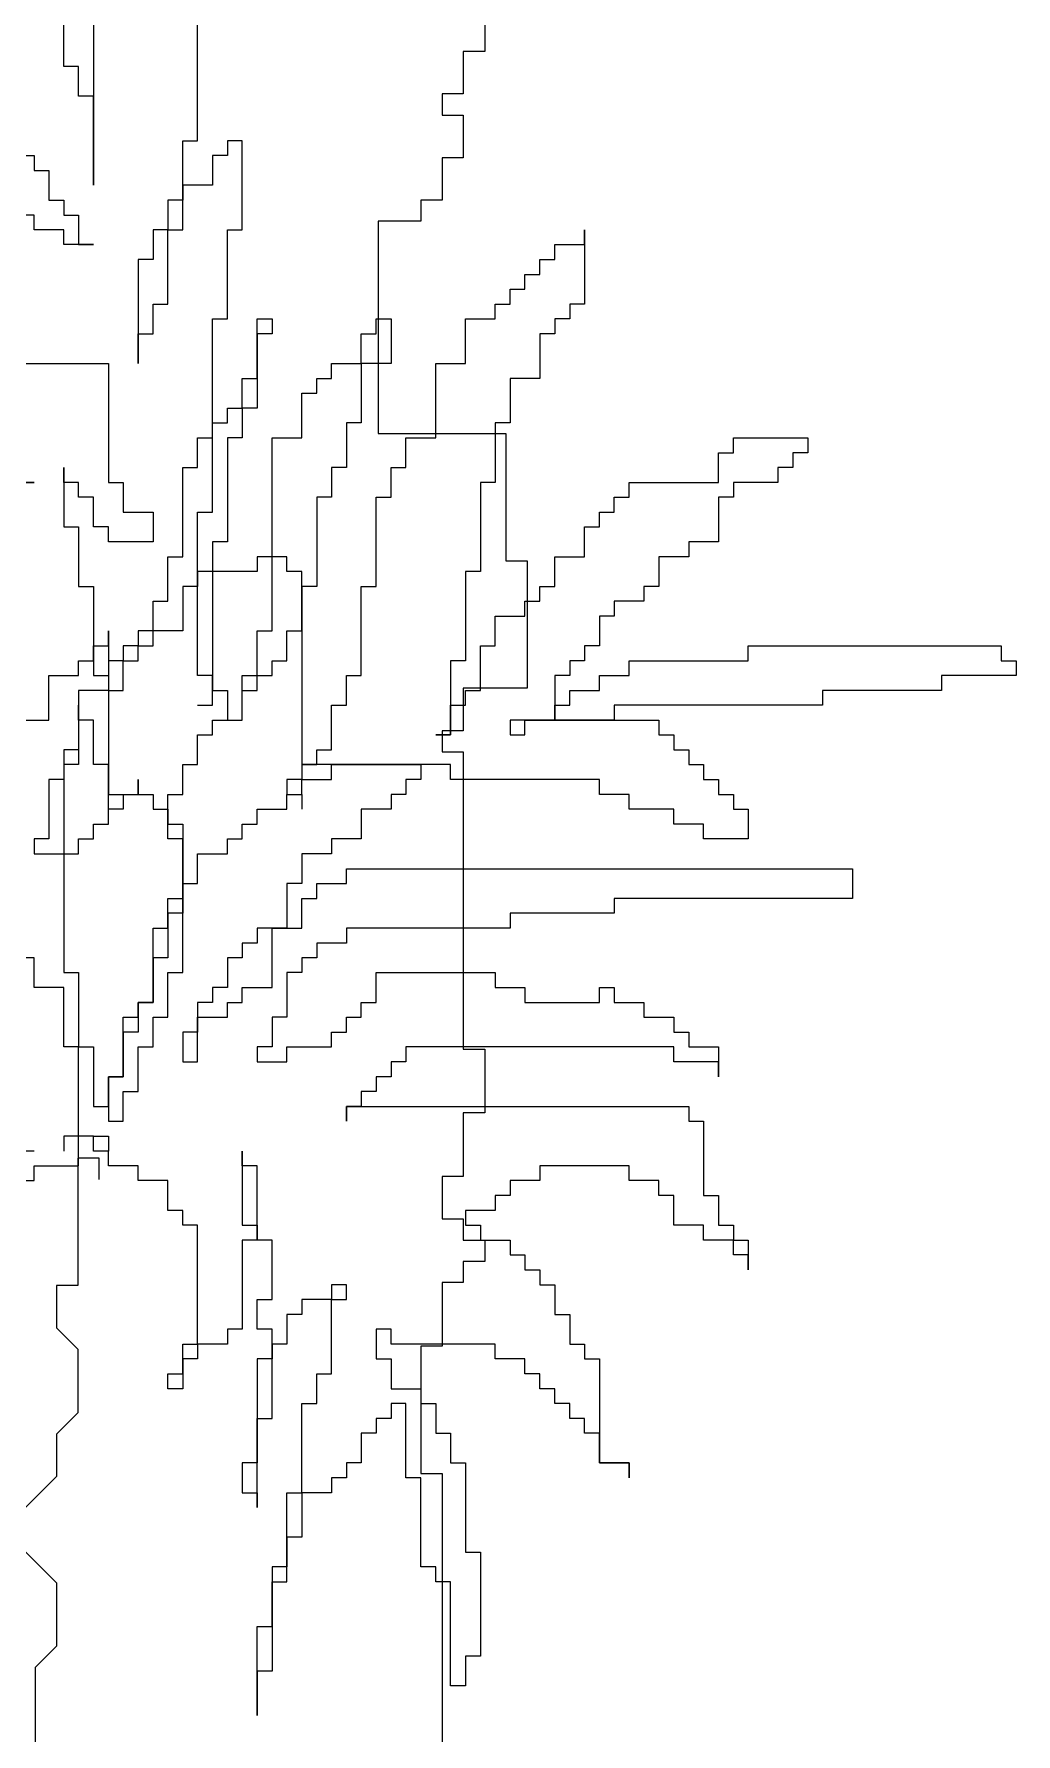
# Model space of a CAD drawing. Header units: millimetres. Extents: x -37049 to 129367, y 25385 to 90033.
# Drawn here: x 23162 to 23613, y 49464 to 50244 of the extents above; entities that cross this region are included whole.
import ezdxf

# ---------------------------------------------------------------- set-up
doc = ezdxf.new("R2010")
doc.units = ezdxf.units.MM
doc.header["$MEASUREMENT"] = 0
doc.layers.add('NCAY', color=3, linetype='Continuous', lineweight=13)

# ---------------------------------------------------------------- blocks, each defined once
blk = doc.blocks.new('A$C65481140')
at = {"layer": 'NCAY', "color": 7}
for p, q in [((2715.1, 4749.3), (2715.1, 4885.7)), ((2978.5, 4889.6), (2978.5, 4831.1)), ((2619.6, 4872), (2619.6, 4708.4)), ((2592.3, 4817.5), (2592.3, 4858.4)), ((2978.5, 4831.1), (2958.9, 4831.1)), ((2958.9, 4831.1), (2958.9, 4792.2)), ((2605.9, 4817.5), (2592.3, 4817.5)), ((2605.9, 4790.2), (2605.9, 4817.5)), ((2619.6, 4790.2), (2605.9, 4790.2)), ((2619.6, 4708.4), (2619.6, 4790.2)), ((2958.9, 4792.2), (2939.4, 4792.2)), ((2939.4, 4792.2), (2939.4, 4772.7)), ((2939.4, 4772.7), (2958.9, 4772.7)), ((2958.9, 4772.7), (2958.9, 4733.7)), ((2701.5, 4749.3), (2715.1, 4749.3)), ((2701.5, 4667.5), (2701.5, 4749.3)), ((2756.1, 4749.3), (2742.5, 4749.3)), ((2742.5, 4749.3), (2742.5, 4735.7)), ((2756.1, 4667.5), (2756.1, 4749.3)), ((2551.3, 4735.7), (2565, 4735.7)), ((2565, 4735.7), (2565, 4722)), ((2742.5, 4735.7), (2728.8, 4735.7)), ((2728.8, 4735.7), (2728.8, 4708.4)), ((2958.9, 4733.7), (2939.4, 4733.7)), ((2939.4, 4733.7), (2939.4, 4694.8)), ((2565, 4722), (2578.6, 4722)), ((2578.6, 4722), (2578.6, 4694.8)), ((2728.8, 4708.4), (2701.5, 4708.4)), ((2701.5, 4708.4), (2701.5, 4694.8)), ((2565, 4681.1), (2496.7, 4681.1)), ((2565, 4667.5), (2565, 4681.1)), ((2578.6, 4694.8), (2592.3, 4694.8)), ((2592.3, 4694.8), (2592.3, 4681.1)), ((2592.3, 4681.1), (2605.9, 4681.1)), ((2605.9, 4681.1), (2605.9, 4653.9)), ((2701.5, 4694.8), (2687.8, 4694.8)), ((2687.8, 4694.8), (2687.8, 4667.5)), ((2939.4, 4694.8), (2919.9, 4694.8)), ((2919.9, 4694.8), (2919.9, 4675.3)), ((2592.3, 4667.5), (2565, 4667.5)), ((2592.3, 4653.9), (2592.3, 4667.5)), ((2687.8, 4667.5), (2674.2, 4667.5)), ((2674.2, 4667.5), (2674.2, 4640.2)), ((2687.8, 4599.3), (2687.8, 4667.5)), ((2687.8, 4667.5), (2701.5, 4667.5)), ((2742.5, 4585.7), (2742.5, 4667.5)), ((2742.5, 4667.5), (2756.1, 4667.5)), ((2880.9, 4675.3), (2880.9, 4480.5)), ((2919.9, 4675.3), (2880.9, 4675.3)), ((3070.1, 4653.9), (3070.1, 4667.5)), ((3070.1, 4667.5), (3070.1, 4599.3)), ((2619.6, 4653.9), (2592.3, 4653.9)), ((2605.9, 4653.9), (2619.6, 4653.9)), ((3042.8, 4640.2), (3042.8, 4653.9)), ((3042.8, 4653.9), (3070.1, 4653.9)), ((2674.2, 4640.2), (2660.5, 4640.2)), ((2660.5, 4640.2), (2660.5, 4544.8)), ((3029.2, 4626.6), (3029.2, 4640.2)), ((3029.2, 4640.2), (3042.8, 4640.2)), ((3015.5, 4613), (3015.5, 4626.6)), ((3015.5, 4626.6), (3029.2, 4626.6)), ((3001.9, 4599.3), (3001.9, 4613)), ((3001.9, 4613), (3015.5, 4613)), ((2674.2, 4572), (2674.2, 4599.3)), ((2674.2, 4599.3), (2687.8, 4599.3)), ((2988.2, 4585.7), (2988.2, 4599.3)), ((2988.2, 4599.3), (3001.9, 4599.3)), ((3070.1, 4599.3), (3056.5, 4599.3)), ((3056.5, 4599.3), (3056.5, 4585.7)), ((2660.5, 4544.8), (2660.5, 4572)), ((2660.5, 4572), (2674.2, 4572)), ((2728.8, 4476.6), (2728.8, 4585.7)), ((2728.8, 4585.7), (2742.5, 4585.7)), ((2769.8, 4531.1), (2769.8, 4585.7)), ((2769.8, 4585.7), (2783.4, 4585.7)), ((2783.4, 4572), (2769.8, 4572)), ((2769.8, 4572), (2769.8, 4503.9)), ((2783.4, 4585.7), (2783.4, 4572)), ((2865.3, 4544.8), (2865.3, 4572)), ((2865.3, 4572), (2879, 4572)), ((2879, 4572), (2879, 4585.7)), ((2879, 4585.7), (2892.6, 4585.7)), ((2892.6, 4585.7), (2892.6, 4544.8)), ((2960.9, 4544.8), (2960.9, 4585.7)), ((2960.9, 4585.7), (2988.2, 4585.7)), ((3042.8, 4572), (3029.2, 4572)), ((3029.2, 4572), (3029.2, 4531.1)), ((3056.5, 4585.7), (3042.8, 4585.7)), ((3042.8, 4585.7), (3042.8, 4572)), ((2524, 4544.8), (2633.2, 4544.8)), ((2633.2, 4544.8), (2633.2, 4435.7)), ((2838, 4531.1), (2838, 4544.8)), ((2838, 4544.8), (2865.3, 4544.8)), ((2892.6, 4544.8), (2865.3, 4544.8)), ((2865.3, 4544.8), (2865.3, 4490.2)), ((2933.6, 4476.6), (2933.6, 4544.8)), ((2933.6, 4544.8), (2960.9, 4544.8)), ((2756.1, 4503.9), (2756.1, 4531.1)), ((2756.1, 4531.1), (2769.8, 4531.1)), ((2824.4, 4517.5), (2824.4, 4531.1)), ((2824.4, 4531.1), (2838, 4531.1)), ((3029.2, 4531.1), (3001.9, 4531.1)), ((3001.9, 4531.1), (3001.9, 4490.2)), ((2810.7, 4476.6), (2810.7, 4517.5)), ((2810.7, 4517.5), (2824.4, 4517.5)), ((2742.5, 4490.2), (2742.5, 4503.9)), ((2742.5, 4503.9), (2756.1, 4503.9)), ((2756.1, 4503.9), (2756.1, 4476.6)), ((2769.8, 4503.9), (2756.1, 4503.9)), ((2728.8, 4408.4), (2728.8, 4490.2)), ((2728.8, 4490.2), (2742.5, 4490.2)), ((2851.7, 4490.2), (2851.7, 4449.3)), ((2865.3, 4490.2), (2851.7, 4490.2)), ((2880.9, 4480.5), (2998, 4480.5)), ((2988.2, 4490.2), (2988.2, 4435.7)), ((3001.9, 4490.2), (2988.2, 4490.2)), ((2998, 4480.5), (2998, 4363.6)), ((2715.1, 4449.3), (2715.1, 4476.6)), ((2715.1, 4476.6), (2728.8, 4476.6)), ((2756.1, 4476.6), (2742.5, 4476.6)), ((2742.5, 4476.6), (2742.5, 4381.1)), ((2783.4, 4476.6), (2810.7, 4476.6)), ((2783.4, 4299.3), (2783.4, 4476.6)), ((2906.3, 4476.6), (2933.6, 4476.6)), ((2906.3, 4449.3), (2906.3, 4476.6)), ((3193, 4435.7), (3193, 4462.9)), ((3193, 4462.9), (3206.7, 4462.9)), ((3206.7, 4476.6), (3274.9, 4476.6)), ((3206.7, 4462.9), (3206.7, 4476.6)), ((3274.9, 4462.9), (3261.3, 4462.9)), ((3261.3, 4462.9), (3261.3, 4449.3)), ((3274.9, 4476.6), (3274.9, 4462.9)), ((2592.3, 4435.7), (2592.3, 4449.3)), ((2592.3, 4449.3), (2592.3, 4394.8)), ((2701.5, 4449.3), (2715.1, 4449.3)), ((2701.5, 4367.5), (2701.5, 4449.3)), ((2851.7, 4449.3), (2838, 4449.3)), ((2838, 4449.3), (2838, 4422)), ((2892.6, 4422), (2892.6, 4449.3)), ((2892.6, 4449.3), (2906.3, 4449.3)), ((3261.3, 4449.3), (3247.6, 4449.3)), ((3247.6, 4449.3), (3247.6, 4435.7)), ((2551.3, 4435.7), (2565, 4435.7)), ((2565, 4435.7), (2551.3, 4435.7)), ((2605.9, 4435.7), (2592.3, 4435.7)), ((2605.9, 4422), (2605.9, 4435.7)), ((2633.2, 4435.7), (2646.9, 4435.7)), ((2646.9, 4435.7), (2646.9, 4408.4)), ((2988.2, 4435.7), (2974.6, 4435.7)), ((2974.6, 4435.7), (2974.6, 4353.9)), ((3111.1, 4422), (3111.1, 4435.7)), ((3111.1, 4435.7), (3193, 4435.7)), ((3247.6, 4435.7), (3206.7, 4435.7)), ((3206.7, 4435.7), (3206.7, 4422)), ((2619.6, 4422), (2605.9, 4422)), ((2619.6, 4394.8), (2619.6, 4422)), ((2838, 4422), (2824.4, 4422)), ((2824.4, 4422), (2824.4, 4340.2)), ((2879, 4340.2), (2879, 4422)), ((2879, 4422), (2892.6, 4422)), ((3097.4, 4408.4), (3097.4, 4422)), ((3097.4, 4422), (3111.1, 4422)), ((3206.7, 4422), (3193, 4422)), ((3193, 4422), (3193, 4381.1)), ((2646.9, 4408.4), (2674.2, 4408.4)), ((2674.2, 4408.4), (2674.2, 4381.1)), ((2715.1, 4258.4), (2715.1, 4408.4)), ((2715.1, 4408.4), (2728.8, 4408.4)), ((3083.8, 4394.8), (3083.8, 4408.4)), ((3083.8, 4408.4), (3097.4, 4408.4)), ((2592.3, 4394.8), (2605.9, 4394.8)), ((2605.9, 4394.8), (2605.9, 4340.2)), ((2633.2, 4394.8), (2619.6, 4394.8)), ((2633.2, 4381.1), (2633.2, 4394.8)), ((3070.1, 4367.5), (3070.1, 4394.8)), ((3070.1, 4394.8), (3083.8, 4394.8)), ((2674.2, 4381.1), (2633.2, 4381.1)), ((2742.5, 4381.1), (2728.8, 4381.1)), ((2728.8, 4381.1), (2728.8, 4244.8)), ((3193, 4381.1), (3165.7, 4381.1)), ((3165.7, 4381.1), (3165.7, 4367.5)), ((2687.8, 4326.6), (2687.8, 4367.5)), ((2687.8, 4367.5), (2701.5, 4367.5)), ((2715.1, 4353.9), (2715.1, 4340.2)), ((2769.8, 4353.9), (2715.1, 4353.9)), ((2797.1, 4367.5), (2769.8, 4367.5)), ((2769.8, 4367.5), (2769.8, 4353.9)), ((2797.1, 4353.9), (2797.1, 4367.5)), ((2810.7, 4353.9), (2797.1, 4353.9)), ((2810.7, 4299.3), (2810.7, 4353.9)), ((2974.6, 4353.9), (2960.9, 4353.9)), ((2960.9, 4353.9), (2960.9, 4272)), ((2998, 4363.6), (3017.5, 4363.6)), ((3017.5, 4363.6), (3017.5, 4246.7)), ((3042.8, 4340.2), (3042.8, 4367.5)), ((3042.8, 4367.5), (3070.1, 4367.5)), ((3138.4, 4367.5), (3138.4, 4340.2)), ((3165.7, 4367.5), (3138.4, 4367.5)), ((2605.9, 4340.2), (2619.6, 4340.2)), ((2619.6, 4340.2), (2619.6, 4258.4)), ((2715.1, 4340.2), (2701.5, 4340.2)), ((2701.5, 4340.2), (2701.5, 4299.3)), ((2824.4, 4340.2), (2810.7, 4340.2)), ((2810.7, 4340.2), (2810.7, 4176.6)), ((2865.3, 4258.4), (2865.3, 4340.2)), ((2865.3, 4340.2), (2879, 4340.2)), ((3029.2, 4326.6), (3029.2, 4340.2)), ((3029.2, 4340.2), (3042.8, 4340.2)), ((3138.4, 4340.2), (3124.7, 4340.2)), ((3124.7, 4340.2), (3124.7, 4326.6)), ((2674.2, 4285.7), (2674.2, 4326.6)), ((2674.2, 4326.6), (2687.8, 4326.6)), ((3015.5, 4312.9), (3015.5, 4326.6)), ((3015.5, 4326.6), (3029.2, 4326.6)), ((3124.7, 4326.6), (3097.4, 4326.6)), ((3097.4, 4326.6), (3097.4, 4312.9)), ((2988.2, 4285.7), (2988.2, 4312.9)), ((2988.2, 4312.9), (3015.5, 4312.9)), ((3097.4, 4312.9), (3083.8, 4312.9)), ((3083.8, 4312.9), (3083.8, 4285.7)), ((2633.2, 4285.7), (2633.2, 4299.3)), ((2633.2, 4299.3), (2633.2, 4244.8)), ((2701.5, 4299.3), (2660.5, 4299.3)), ((2660.5, 4299.3), (2660.5, 4285.7)), ((2769.8, 4258.4), (2769.8, 4299.3)), ((2769.8, 4299.3), (2783.4, 4299.3)), ((2797.1, 4272), (2797.1, 4299.3)), ((2797.1, 4299.3), (2810.7, 4299.3)), ((2619.6, 4272), (2619.6, 4285.7)), ((2619.6, 4285.7), (2633.2, 4285.7)), ((2660.5, 4285.7), (2646.9, 4285.7)), ((2646.9, 4285.7), (2646.9, 4272)), ((2660.5, 4272), (2660.5, 4285.7)), ((2660.5, 4285.7), (2674.2, 4285.7)), ((2974.6, 4244.8), (2974.6, 4285.7)), ((2974.6, 4285.7), (2988.2, 4285.7)), ((3083.8, 4285.7), (3070.1, 4285.7)), ((3070.1, 4285.7), (3070.1, 4272)), ((3220.3, 4285.7), (3452.4, 4285.7)), ((3220.3, 4272), (3220.3, 4285.7)), ((3452.4, 4285.7), (3452.4, 4272)), ((2605.9, 4258.4), (2605.9, 4272)), ((2605.9, 4272), (2619.6, 4272)), ((2646.9, 4272), (2633.2, 4272)), ((2633.2, 4272), (2633.2, 4244.8)), ((2646.9, 4244.8), (2646.9, 4272)), ((2646.9, 4272), (2660.5, 4272)), ((2783.4, 4272), (2797.1, 4272)), ((2783.4, 4258.4), (2783.4, 4272)), ((2960.9, 4272), (2947.2, 4272)), ((2947.2, 4272), (2947.2, 4203.9)), ((3070.1, 4272), (3056.5, 4272)), ((3056.5, 4272), (3056.5, 4258.4)), ((3111.1, 4258.4), (3111.1, 4272)), ((3111.1, 4272), (3220.3, 4272)), ((3452.4, 4272), (3466.1, 4272)), ((3466.1, 4272), (3466.1, 4258.4)), ((2578.6, 4217.5), (2578.6, 4258.4)), ((2578.6, 4258.4), (2605.9, 4258.4)), ((2633.2, 4244.8), (2605.9, 4244.8)), ((2605.9, 4244.8), (2605.9, 4190.2)), ((2619.6, 4258.4), (2633.2, 4258.4)), ((2633.2, 4258.4), (2633.2, 4149.3)), ((2633.2, 4244.8), (2646.9, 4244.8)), ((2728.8, 4258.4), (2715.1, 4258.4)), ((2728.8, 4231.1), (2728.8, 4258.4)), ((2728.8, 4244.8), (2742.5, 4244.8)), ((2742.5, 4244.8), (2742.5, 4217.5)), ((2756.1, 4217.5), (2756.1, 4258.4)), ((2756.1, 4258.4), (2769.8, 4258.4)), ((2756.1, 4217.5), (2756.1, 4244.8)), ((2756.1, 4244.8), (2769.8, 4244.8)), ((2769.8, 4244.8), (2769.8, 4258.4)), ((2769.8, 4258.4), (2783.4, 4258.4)), ((2851.7, 4231.1), (2851.7, 4258.4)), ((2851.7, 4258.4), (2865.3, 4258.4)), ((3017.5, 4246.7), (2958.9, 4246.7)), ((2958.9, 4246.7), (2958.9, 4207.7)), ((2960.9, 4231.1), (2960.9, 4244.8)), ((2960.9, 4244.8), (2974.6, 4244.8)), ((3056.5, 4258.4), (3042.8, 4258.4)), ((3042.8, 4258.4), (3042.8, 4217.5)), ((3056.5, 4231.1), (3056.5, 4244.8)), ((3056.5, 4244.8), (3083.8, 4244.8)), ((3083.8, 4244.8), (3083.8, 4258.4)), ((3083.8, 4258.4), (3111.1, 4258.4)), ((3397.8, 4244.8), (3288.6, 4244.8)), ((3288.6, 4244.8), (3288.6, 4231.1)), ((3466.1, 4258.4), (3397.8, 4258.4)), ((3397.8, 4258.4), (3397.8, 4244.8)), ((2605.9, 4217.5), (2605.9, 4231.1)), ((2605.9, 4231.1), (2605.9, 4176.6)), ((2715.1, 4231.1), (2728.8, 4231.1)), ((2838, 4190.2), (2838, 4231.1)), ((2838, 4231.1), (2851.7, 4231.1)), ((2947.2, 4203.9), (2947.2, 4231.1)), ((2947.2, 4231.1), (2960.9, 4231.1)), ((3042.8, 4217.5), (3042.8, 4231.1)), ((3042.8, 4231.1), (3056.5, 4231.1)), ((3288.6, 4231.1), (3097.4, 4231.1)), ((3097.4, 4231.1), (3097.4, 4217.5)), ((2551.3, 4217.5), (2578.6, 4217.5)), ((2619.6, 4217.5), (2605.9, 4217.5)), ((2619.6, 4176.6), (2619.6, 4217.5)), ((2728.8, 4203.9), (2728.8, 4217.5)), ((2728.8, 4217.5), (2756.1, 4217.5)), ((2742.5, 4217.5), (2756.1, 4217.5)), ((3042.8, 4217.5), (3001.9, 4217.5)), ((3001.9, 4217.5), (3001.9, 4203.9)), ((3015.5, 4203.9), (3015.5, 4217.5)), ((3015.5, 4217.5), (3042.8, 4217.5)), ((3097.4, 4217.5), (3042.8, 4217.5)), ((3042.8, 4217.5), (3138.4, 4217.5)), ((3138.4, 4217.5), (3138.4, 4203.9)), ((2715.1, 4176.6), (2715.1, 4203.9)), ((2715.1, 4203.9), (2728.8, 4203.9)), ((2947.2, 4203.9), (2933.6, 4203.9)), ((2933.6, 4203.9), (2947.2, 4203.9)), ((2958.9, 4207.7), (2939.4, 4207.7)), ((2939.4, 4207.7), (2939.4, 4188.3)), ((3001.9, 4203.9), (3015.5, 4203.9)), ((3138.4, 4203.9), (3152, 4203.9)), ((3152, 4203.9), (3152, 4190.2)), ((2605.9, 4190.2), (2592.3, 4190.2)), ((2592.3, 4190.2), (2592.3, 4162.9)), ((2824.4, 4176.6), (2824.4, 4190.2)), ((2824.4, 4190.2), (2838, 4190.2)), ((2939.4, 4188.3), (2958.9, 4188.3)), ((2958.9, 4188.3), (2958.9, 3915.5)), ((3152, 4190.2), (3165.7, 4190.2)), ((3165.7, 4190.2), (3165.7, 4176.6)), ((2592.3, 4176.6), (2592.3, 3985.7)), ((2605.9, 4176.6), (2592.3, 4176.6)), ((2633.2, 4176.6), (2619.6, 4176.6)), ((2633.2, 4135.7), (2633.2, 4176.6)), ((2701.5, 4176.6), (2715.1, 4176.6)), ((2701.5, 4149.3), (2701.5, 4176.6)), ((2810.7, 4176.6), (2824.4, 4176.6)), ((2947.2, 4176.6), (2810.7, 4176.6)), ((2810.7, 4176.6), (2810.7, 4162.9)), ((2838, 4162.9), (2838, 4176.6)), ((2838, 4176.6), (2919.9, 4176.6)), ((2919.9, 4176.6), (2919.9, 4162.9)), ((2947.2, 4162.9), (2947.2, 4176.6)), ((3165.7, 4176.6), (3179.3, 4176.6)), ((3179.3, 4176.6), (3179.3, 4162.9)), ((2592.3, 4162.9), (2578.6, 4162.9)), ((2578.6, 4162.9), (2578.6, 4108.4)), ((2660.5, 4149.3), (2660.5, 4162.9)), ((2660.5, 4162.9), (2660.5, 4149.3)), ((2810.7, 4162.9), (2797.1, 4162.9)), ((2797.1, 4162.9), (2797.1, 4149.3)), ((2810.7, 4149.3), (2810.7, 4162.9)), ((2810.7, 4162.9), (2838, 4162.9)), ((2919.9, 4162.9), (2906.3, 4162.9)), ((2906.3, 4162.9), (2906.3, 4149.3)), ((3083.8, 4162.9), (2947.2, 4162.9)), ((3083.8, 4149.3), (3083.8, 4162.9)), ((3179.3, 4162.9), (3193, 4162.9)), ((3193, 4162.9), (3193, 4149.3)), ((2633.2, 4122), (2633.2, 4149.3)), ((2633.2, 4149.3), (2660.5, 4149.3)), ((2633.2, 4149.3), (2646.9, 4149.3)), ((2646.9, 4135.7), (2633.2, 4135.7)), ((2646.9, 4149.3), (2646.9, 4135.7)), ((2660.5, 4149.3), (2674.2, 4149.3)), ((2674.2, 4149.3), (2674.2, 4135.7)), ((2674.2, 4135.7), (2687.8, 4135.7)), ((2687.8, 4108.4), (2687.8, 4149.3)), ((2687.8, 4149.3), (2701.5, 4149.3)), ((2687.8, 4135.7), (2687.8, 4122)), ((2769.8, 4135.7), (2797.1, 4135.7)), ((2769.8, 4122), (2769.8, 4135.7)), ((2797.1, 4135.7), (2797.1, 4149.3)), ((2797.1, 4149.3), (2810.7, 4149.3)), ((2797.1, 4149.3), (2810.7, 4149.3)), ((2810.7, 4149.3), (2810.7, 4135.7)), ((2892.6, 4135.7), (2865.3, 4135.7)), ((2865.3, 4135.7), (2865.3, 4108.4)), ((2906.3, 4149.3), (2892.6, 4149.3)), ((2892.6, 4149.3), (2892.6, 4135.7)), ((3111.1, 4149.3), (3083.8, 4149.3)), ((3111.1, 4135.7), (3111.1, 4149.3)), ((3152, 4135.7), (3111.1, 4135.7)), ((3152, 4122), (3152, 4135.7)), ((3193, 4149.3), (3206.7, 4149.3)), ((3206.7, 4149.3), (3206.7, 4135.7)), ((3206.7, 4135.7), (3220.3, 4135.7)), ((3220.3, 4135.7), (3220.3, 4108.4)), ((2619.6, 4108.4), (2619.6, 4122)), ((2619.6, 4122), (2633.2, 4122)), ((2687.8, 4122), (2701.5, 4122)), ((2701.5, 4122), (2701.5, 4040.2)), ((2756.1, 4108.4), (2756.1, 4122)), ((2756.1, 4122), (2769.8, 4122)), ((3179.3, 4122), (3152, 4122)), ((3179.3, 4108.4), (3179.3, 4122)), ((2578.6, 4108.4), (2565, 4108.4)), ((2565, 4108.4), (2565, 4094.8)), ((2605.9, 4094.8), (2605.9, 4108.4)), ((2605.9, 4108.4), (2619.6, 4108.4)), ((2701.5, 4108.4), (2687.8, 4108.4)), ((2701.5, 3985.7), (2701.5, 4108.4)), ((2742.5, 4094.8), (2742.5, 4108.4)), ((2742.5, 4108.4), (2756.1, 4108.4)), ((2865.3, 4108.4), (2838, 4108.4)), ((2838, 4108.4), (2838, 4094.8)), ((3220.3, 4108.4), (3179.3, 4108.4)), ((2565, 4094.8), (2605.9, 4094.8)), ((2715.1, 4067.5), (2715.1, 4094.8)), ((2715.1, 4094.8), (2742.5, 4094.8)), ((2838, 4094.8), (2810.7, 4094.8)), ((2810.7, 4094.8), (2810.7, 4067.5)), ((2851.7, 4081.1), (3315.9, 4081.1)), ((2851.7, 4067.5), (2851.7, 4081.1)), ((3315.9, 4081.1), (3315.9, 4053.8)), ((2701.5, 4067.5), (2715.1, 4067.5)), ((2701.5, 4053.8), (2701.5, 4067.5)), ((2810.7, 4067.5), (2797.1, 4067.5)), ((2797.1, 4067.5), (2797.1, 4026.6)), ((2824.4, 4053.8), (2824.4, 4067.5)), ((2824.4, 4067.5), (2851.7, 4067.5)), ((2687.8, 4026.6), (2687.8, 4053.8)), ((2687.8, 4053.8), (2701.5, 4053.8)), ((2810.7, 4026.6), (2810.7, 4053.8)), ((2810.7, 4053.8), (2824.4, 4053.8)), ((3315.9, 4053.8), (3097.4, 4053.8)), ((3097.4, 4053.8), (3097.4, 4040.2)), ((2674.2, 3958.4), (2674.2, 4026.6)), ((2674.2, 4026.6), (2687.8, 4026.6)), ((2687.8, 4040.2), (2687.8, 3999.3)), ((2701.5, 4040.2), (2687.8, 4040.2)), ((2769.8, 4026.6), (2769.8, 4012.9)), ((2797.1, 4026.6), (2769.8, 4026.6)), ((2783.4, 3972), (2783.4, 4026.6)), ((2783.4, 4026.6), (2810.7, 4026.6)), ((2851.7, 4026.6), (2851.7, 4012.9)), ((3001.9, 4026.6), (2851.7, 4026.6)), ((3097.4, 4040.2), (3001.9, 4040.2)), ((3001.9, 4040.2), (3001.9, 4026.6)), ((2769.8, 4012.9), (2756.1, 4012.9)), ((2756.1, 4012.9), (2756.1, 3999.3)), ((2851.7, 4012.9), (2824.4, 4012.9)), ((2824.4, 4012.9), (2824.4, 3999.3)), ((2565, 3999.3), (2551.3, 3999.3)), ((2565, 3972), (2565, 3999.3)), ((2687.8, 3999.3), (2674.2, 3999.3)), ((2674.2, 3999.3), (2674.2, 3958.4)), ((2756.1, 3999.3), (2742.5, 3999.3)), ((2742.5, 3999.3), (2742.5, 3972)), ((2824.4, 3999.3), (2810.7, 3999.3)), ((2810.7, 3999.3), (2810.7, 3985.7)), ((2592.3, 3985.7), (2605.9, 3985.7)), ((2605.9, 3985.7), (2605.9, 3917.5)), ((2687.8, 3944.8), (2687.8, 3985.7)), ((2687.8, 3985.7), (2701.5, 3985.7)), ((2810.7, 3985.7), (2797.1, 3985.7)), ((2797.1, 3985.7), (2797.1, 3944.8)), ((2879, 3958.4), (2879, 3985.7)), ((2879, 3985.7), (2988.2, 3985.7)), ((2988.2, 3985.7), (2988.2, 3972)), ((2592.3, 3972), (2565, 3972)), ((2592.3, 3917.5), (2592.3, 3972)), ((2742.5, 3972), (2728.8, 3972)), ((2728.8, 3972), (2728.8, 3958.4)), ((2756.1, 3958.4), (2756.1, 3972)), ((2756.1, 3972), (2783.4, 3972)), ((2988.2, 3972), (3015.5, 3972)), ((3015.5, 3972), (3015.5, 3958.4)), ((3083.8, 3958.4), (3083.8, 3972)), ((3083.8, 3972), (3097.4, 3972)), ((3097.4, 3972), (3097.4, 3958.4)), ((2674.2, 3958.4), (2660.5, 3958.4)), ((2660.5, 3958.4), (2660.5, 3931.1)), ((2660.5, 3944.8), (2660.5, 3958.4)), ((2660.5, 3958.4), (2674.2, 3958.4)), ((2715.1, 3958.4), (2715.1, 3931.1)), ((2728.8, 3958.4), (2715.1, 3958.4)), ((2742.5, 3944.8), (2742.5, 3958.4)), ((2742.5, 3958.4), (2756.1, 3958.4)), ((2865.3, 3944.8), (2865.3, 3958.4)), ((2865.3, 3958.4), (2879, 3958.4)), ((3015.5, 3958.4), (3083.8, 3958.4)), ((3097.4, 3958.4), (3124.7, 3958.4)), ((3124.7, 3958.4), (3124.7, 3944.8)), ((2646.9, 3890.2), (2646.9, 3944.8)), ((2646.9, 3944.8), (2660.5, 3944.8)), ((2674.2, 3917.5), (2674.2, 3944.8)), ((2674.2, 3944.8), (2687.8, 3944.8)), ((2715.1, 3903.8), (2715.1, 3944.8)), ((2715.1, 3944.8), (2742.5, 3944.8)), ((2797.1, 3944.8), (2783.4, 3944.8)), ((2783.4, 3944.8), (2783.4, 3917.5)), ((2851.7, 3931.1), (2851.7, 3944.8)), ((2851.7, 3944.8), (2865.3, 3944.8)), ((3124.7, 3944.8), (3152, 3944.8)), ((3152, 3944.8), (3152, 3931.1)), ((2605.9, 3917.5), (2592.3, 3917.5)), ((2605.9, 3917.5), (2619.6, 3917.5)), ((2605.9, 3808.4), (2605.9, 3917.5)), ((2619.6, 3917.5), (2619.6, 3862.9)), ((2660.5, 3931.1), (2646.9, 3931.1)), ((2646.9, 3931.1), (2646.9, 3890.2)), ((2660.5, 3876.6), (2660.5, 3917.5)), ((2660.5, 3917.5), (2674.2, 3917.5)), ((2715.1, 3931.1), (2701.5, 3931.1)), ((2701.5, 3931.1), (2701.5, 3903.8)), ((2783.4, 3917.5), (2769.8, 3917.5)), ((2769.8, 3917.5), (2769.8, 3903.8)), ((2797.1, 3903.8), (2797.1, 3917.5)), ((2797.1, 3917.5), (2838, 3917.5)), ((2838, 3917.5), (2838, 3931.1)), ((2838, 3931.1), (2851.7, 3931.1)), ((3152, 3917.5), (2906.3, 3917.5)), ((2906.3, 3917.5), (2906.3, 3903.8)), ((3152, 3931.1), (3165.7, 3931.1)), ((3152, 3903.8), (3152, 3917.5)), ((3165.7, 3931.1), (3165.7, 3917.5)), ((3165.7, 3917.5), (3193, 3917.5)), ((3193, 3917.5), (3193, 3890.2)), ((2701.5, 3903.8), (2715.1, 3903.8)), ((2769.8, 3903.8), (2797.1, 3903.8)), ((2906.3, 3903.8), (2892.6, 3903.8)), ((2892.6, 3903.8), (2892.6, 3890.2)), ((2958.9, 3915.5), (2978.5, 3915.5)), ((2978.5, 3915.5), (2978.5, 3857.1)), ((3193, 3903.8), (3152, 3903.8)), ((3193, 3890.2), (3193, 3903.8)), ((2646.9, 3890.2), (2633.2, 3890.2)), ((2633.2, 3890.2), (2646.9, 3890.2)), ((2633.2, 3890.2), (2633.2, 3849.3)), ((2633.2, 3862.9), (2633.2, 3890.2)), ((2892.6, 3890.2), (2879, 3890.2)), ((2879, 3890.2), (2879, 3876.6)), ((2646.9, 3876.6), (2660.5, 3876.6)), ((2646.9, 3849.3), (2646.9, 3876.6)), ((2879, 3876.6), (2865.3, 3876.6)), ((2865.3, 3876.6), (2865.3, 3862.9)), ((2619.6, 3862.9), (2633.2, 3862.9)), ((2865.3, 3862.9), (2851.7, 3862.9)), ((2851.7, 3862.9), (2851.7, 3849.3)), ((2851.7, 3849.3), (2851.7, 3862.9)), ((2851.7, 3862.9), (3165.7, 3862.9)), ((2978.5, 3857.1), (2958.9, 3857.1)), ((2958.9, 3857.1), (2958.9, 3798.6)), ((3165.7, 3862.9), (3165.7, 3849.3)), ((2633.2, 3849.3), (2646.9, 3849.3)), ((3165.7, 3849.3), (3179.3, 3849.3)), ((3179.3, 3849.3), (3179.3, 3781.1)), ((2619.6, 3835.7), (2592.3, 3835.7)), ((2592.3, 3835.7), (2592.3, 3822)), ((2619.6, 3822), (2619.6, 3835.7)), ((2619.6, 3835.7), (2633.2, 3835.7)), ((2619.6, 3822), (2619.6, 3835.7)), ((2633.2, 3835.7), (2633.2, 3822)), ((2565, 3822), (2551.3, 3822)), ((2565, 3794.8), (2565, 3808.4)), ((2565, 3808.4), (2605.9, 3808.4)), ((2624.6, 3815.4), (2605.1, 3815.4)), ((2605.1, 3815.4), (2605.1, 3698.5)), ((2633.2, 3822), (2619.6, 3822)), ((2633.2, 3822), (2619.6, 3822)), ((2624.6, 3795.9), (2624.6, 3815.4)), ((2633.2, 3808.4), (2633.2, 3822)), ((2660.5, 3808.4), (2633.2, 3808.4)), ((2660.5, 3794.8), (2660.5, 3808.4)), ((2756.1, 3808.4), (2756.1, 3822)), ((2756.1, 3822), (2756.1, 3753.8)), ((2769.8, 3808.4), (2756.1, 3808.4)), ((2769.8, 3740.2), (2769.8, 3808.4)), ((3111.1, 3808.4), (3029.2, 3808.4)), ((3029.2, 3808.4), (3029.2, 3794.8)), ((3111.1, 3794.8), (3111.1, 3808.4)), ((2537.7, 3794.8), (2565, 3794.8)), ((2687.8, 3794.8), (2660.5, 3794.8)), ((2687.8, 3767.5), (2687.8, 3794.8)), ((2958.9, 3798.6), (2939.4, 3798.6)), ((2939.4, 3798.6), (2939.4, 3759.7)), ((3029.2, 3794.8), (3001.9, 3794.8)), ((3001.9, 3794.8), (3001.9, 3781.1)), ((3138.4, 3794.8), (3111.1, 3794.8)), ((3138.4, 3781.1), (3138.4, 3794.8)), ((3001.9, 3781.1), (2988.2, 3781.1)), ((2988.2, 3781.1), (2988.2, 3767.5)), ((3152, 3781.1), (3138.4, 3781.1)), ((3152, 3753.8), (3152, 3781.1)), ((3179.3, 3781.1), (3193, 3781.1)), ((3193, 3781.1), (3193, 3753.8)), ((2701.5, 3767.5), (2687.8, 3767.5)), ((2701.5, 3753.8), (2701.5, 3767.5)), ((2988.2, 3767.5), (2960.9, 3767.5)), ((2960.9, 3767.5), (2960.9, 3753.8)), ((2715.1, 3753.8), (2701.5, 3753.8)), ((2715.1, 3644.8), (2715.1, 3753.8)), ((2756.1, 3753.8), (2769.8, 3753.8)), ((2769.8, 3753.8), (2769.8, 3740.2)), ((2939.4, 3759.7), (2958.9, 3759.7)), ((2958.9, 3759.7), (2958.9, 3740.2)), ((2960.9, 3753.8), (2974.6, 3753.8)), ((2974.6, 3753.8), (2974.6, 3740.2)), ((3179.3, 3753.8), (3152, 3753.8)), ((3179.3, 3740.2), (3179.3, 3753.8)), ((3193, 3753.8), (3206.7, 3753.8)), ((3206.7, 3753.8), (3206.7, 3740.2)), ((2769.8, 3740.2), (2756.1, 3740.2)), ((2756.1, 3740.2), (2756.1, 3658.4)), ((2783.4, 3740.2), (2769.8, 3740.2)), ((2783.4, 3685.7), (2783.4, 3740.2)), ((2958.9, 3740.2), (2978.5, 3740.2)), ((2974.6, 3740.2), (3001.9, 3740.2)), ((2978.5, 3740.2), (2978.5, 3720.7)), ((3001.9, 3740.2), (3001.9, 3726.6)), ((3206.7, 3740.2), (3179.3, 3740.2)), ((3206.7, 3740.2), (3220.3, 3740.2)), ((3206.7, 3726.6), (3206.7, 3740.2)), ((3220.3, 3740.2), (3220.3, 3712.9)), ((2978.5, 3720.7), (2958.9, 3720.7)), ((2958.9, 3720.7), (2958.9, 3701.2)), ((3001.9, 3726.6), (3015.5, 3726.6)), ((3015.5, 3726.6), (3015.5, 3712.9)), ((3220.3, 3726.6), (3206.7, 3726.6)), ((3220.3, 3712.9), (3220.3, 3726.6)), ((2605.1, 3698.5), (2585.6, 3698.5)), ((2585.6, 3698.5), (2585.6, 3659.6)), ((2851.7, 3699.3), (2838, 3699.3)), ((2838, 3699.3), (2838, 3685.7)), ((2851.7, 3685.7), (2851.7, 3699.3)), ((2958.9, 3701.2), (2939.4, 3701.2)), ((2939.4, 3701.2), (2939.4, 3642.8)), ((3015.5, 3712.9), (3029.2, 3712.9)), ((3029.2, 3712.9), (3029.2, 3699.3)), ((3029.2, 3699.3), (3042.8, 3699.3)), ((3042.8, 3699.3), (3042.8, 3672)), ((2769.8, 3658.4), (2769.8, 3685.7)), ((2769.8, 3685.7), (2783.4, 3685.7)), ((2838, 3685.7), (2810.7, 3685.7)), ((2810.7, 3685.7), (2810.7, 3672)), ((2838, 3617.5), (2838, 3685.7)), ((2838, 3685.7), (2851.7, 3685.7)), ((2810.7, 3672), (2797.1, 3672)), ((2797.1, 3672), (2797.1, 3644.8)), ((3042.8, 3672), (3056.5, 3672)), ((3056.5, 3672), (3056.5, 3644.8)), ((2585.6, 3659.6), (2605.1, 3640.1)), ((2756.1, 3658.4), (2742.5, 3658.4)), ((2742.5, 3658.4), (2742.5, 3644.8)), ((2783.4, 3658.4), (2769.8, 3658.4)), ((2783.4, 3576.6), (2783.4, 3658.4)), ((2892.6, 3658.4), (2879, 3658.4)), ((2879, 3658.4), (2879, 3631.1)), ((2892.6, 3644.8), (2892.6, 3658.4)), ((2605.1, 3640.1), (2605.1, 3581.7)), ((2701.5, 3644.8), (2715.1, 3644.8)), ((2701.5, 3617.5), (2701.5, 3644.8)), ((2715.1, 3644.8), (2715.1, 3631.1)), ((2742.5, 3644.8), (2715.1, 3644.8)), ((2797.1, 3644.8), (2783.4, 3644.8)), ((2783.4, 3644.8), (2783.4, 3631.1)), ((2988.2, 3644.8), (2892.6, 3644.8)), ((2919.9, 3642.8), (2919.9, 3525.9)), ((2939.4, 3642.8), (2919.9, 3642.8)), ((2988.2, 3631.1), (2988.2, 3644.8)), ((3056.5, 3644.8), (3070.1, 3644.8)), ((3070.1, 3644.8), (3070.1, 3631.1)), ((2715.1, 3631.1), (2701.5, 3631.1)), ((2701.5, 3631.1), (2701.5, 3603.8)), ((2769.8, 3631.1), (2769.8, 3535.7)), ((2783.4, 3631.1), (2769.8, 3631.1)), ((2879, 3631.1), (2892.6, 3631.1)), ((2892.6, 3631.1), (2892.6, 3603.8)), ((3015.5, 3631.1), (2988.2, 3631.1)), ((3015.5, 3617.5), (3015.5, 3631.1)), ((3070.1, 3631.1), (3083.8, 3631.1)), ((3083.8, 3631.1), (3083.8, 3535.7)), ((2687.8, 3603.8), (2687.8, 3617.5)), ((2687.8, 3617.5), (2701.5, 3617.5)), ((2824.4, 3590.2), (2824.4, 3617.5)), ((2824.4, 3617.5), (2838, 3617.5)), ((3029.2, 3617.5), (3015.5, 3617.5)), ((3029.2, 3603.8), (3029.2, 3617.5)), ((2701.5, 3603.8), (2687.8, 3603.8)), ((2810.7, 3508.4), (2810.7, 3590.2)), ((2810.7, 3590.2), (2824.4, 3590.2)), ((2892.6, 3603.8), (2919.9, 3603.8)), ((2906.3, 3590.2), (2892.6, 3590.2)), ((2892.6, 3590.2), (2892.6, 3576.6)), ((2906.3, 3522), (2906.3, 3590.2)), ((2919.9, 3603.8), (2919.9, 3590.2)), ((2919.9, 3590.2), (2933.6, 3590.2)), ((2933.6, 3590.2), (2933.6, 3562.9)), ((3042.8, 3603.8), (3029.2, 3603.8)), ((3042.8, 3590.2), (3042.8, 3603.8)), ((3056.5, 3590.2), (3042.8, 3590.2)), ((3056.5, 3576.6), (3056.5, 3590.2)), ((2605.1, 3581.7), (2585.6, 3562.2)), ((2769.8, 3494.7), (2769.8, 3576.6)), ((2769.8, 3576.6), (2783.4, 3576.6)), ((2892.6, 3576.6), (2879, 3576.6)), ((2879, 3576.6), (2879, 3562.9)), ((3070.1, 3576.6), (3056.5, 3576.6)), ((3070.1, 3562.9), (3070.1, 3576.6)), ((2585.6, 3562.2), (2585.6, 3523.2)), ((2865.3, 3562.9), (2865.3, 3535.7)), ((2879, 3562.9), (2865.3, 3562.9)), ((2933.6, 3562.9), (2947.2, 3562.9)), ((2947.2, 3562.9), (2947.2, 3535.7)), ((3083.8, 3562.9), (3070.1, 3562.9)), ((3083.8, 3535.7), (3083.8, 3562.9)), ((2769.8, 3535.7), (2756.1, 3535.7)), ((2756.1, 3535.7), (2756.1, 3508.4)), ((2865.3, 3535.7), (2851.7, 3535.7)), ((2851.7, 3535.7), (2851.7, 3522)), ((2947.2, 3535.7), (2960.9, 3535.7)), ((2960.9, 3535.7), (2960.9, 3453.8)), ((3083.8, 3535.7), (3111.1, 3535.7)), ((3111.1, 3535.7), (3083.8, 3535.7)), ((3111.1, 3535.7), (3111.1, 3522)), ((3111.1, 3522), (3111.1, 3535.7)), ((2585.6, 3523.2), (2566.1, 3503.7)), ((2851.7, 3522), (2838, 3522)), ((2838, 3522), (2838, 3508.4)), ((2919.9, 3522), (2906.3, 3522)), ((2919.9, 3525.9), (2939.4, 3525.9)), ((2919.9, 3440.2), (2919.9, 3522)), ((2939.4, 3525.9), (2939.4, 3253.2)), ((2566.1, 3503.7), (2546.6, 3484.2)), ((2756.1, 3508.4), (2769.8, 3508.4)), ((2769.8, 3508.4), (2769.8, 3494.7)), ((2797.1, 3426.6), (2797.1, 3508.4)), ((2797.1, 3508.4), (2810.7, 3508.4)), ((2838, 3508.4), (2810.7, 3508.4)), ((2810.7, 3508.4), (2810.7, 3467.5)), ((2546.6, 3464.8), (2566.1, 3445.3)), ((2810.7, 3467.5), (2797.1, 3467.5)), ((2797.1, 3467.5), (2797.1, 3440.2)), ((2960.9, 3453.8), (2974.6, 3453.8)), ((2974.6, 3453.8), (2974.6, 3358.4)), ((2566.1, 3445.3), (2585.6, 3425.8)), ((2797.1, 3440.2), (2783.4, 3440.2)), ((2783.4, 3440.2), (2783.4, 3344.7)), ((2933.6, 3440.2), (2919.9, 3440.2)), ((2933.6, 3426.6), (2933.6, 3440.2)), ((2585.6, 3425.8), (2585.6, 3367.4)), ((2783.4, 3426.6), (2797.1, 3426.6)), ((2783.4, 3385.7), (2783.4, 3426.6)), ((2947.2, 3426.6), (2933.6, 3426.6)), ((2947.2, 3331.1), (2947.2, 3426.6)), ((2769.8, 3303.8), (2769.8, 3385.7)), ((2769.8, 3385.7), (2783.4, 3385.7)), ((2585.6, 3367.4), (2566.1, 3347.9)), ((2974.6, 3358.4), (2960.9, 3358.4)), ((2960.9, 3358.4), (2960.9, 3331.1)), ((2566.1, 3347.9), (2566.1, 3270)), ((2783.4, 3344.7), (2769.8, 3344.7)), ((2769.8, 3344.7), (2769.8, 3303.8)), ((2960.9, 3331.1), (2947.2, 3331.1))]:
    blk.add_line(p, q, dxfattribs=at)

msp = doc.modelspace()

# ---------------------------------------------------------------- block references
at = {"layer": 'NCAY', "ltscale": 30, "xscale": 0.5, "yscale": 0.5, "zscale": 0.5}
msp.add_blockref('A$C65481140', (21879.93, 47820.37), dxfattribs=at)

doc.saveas('drawing.dxf')
